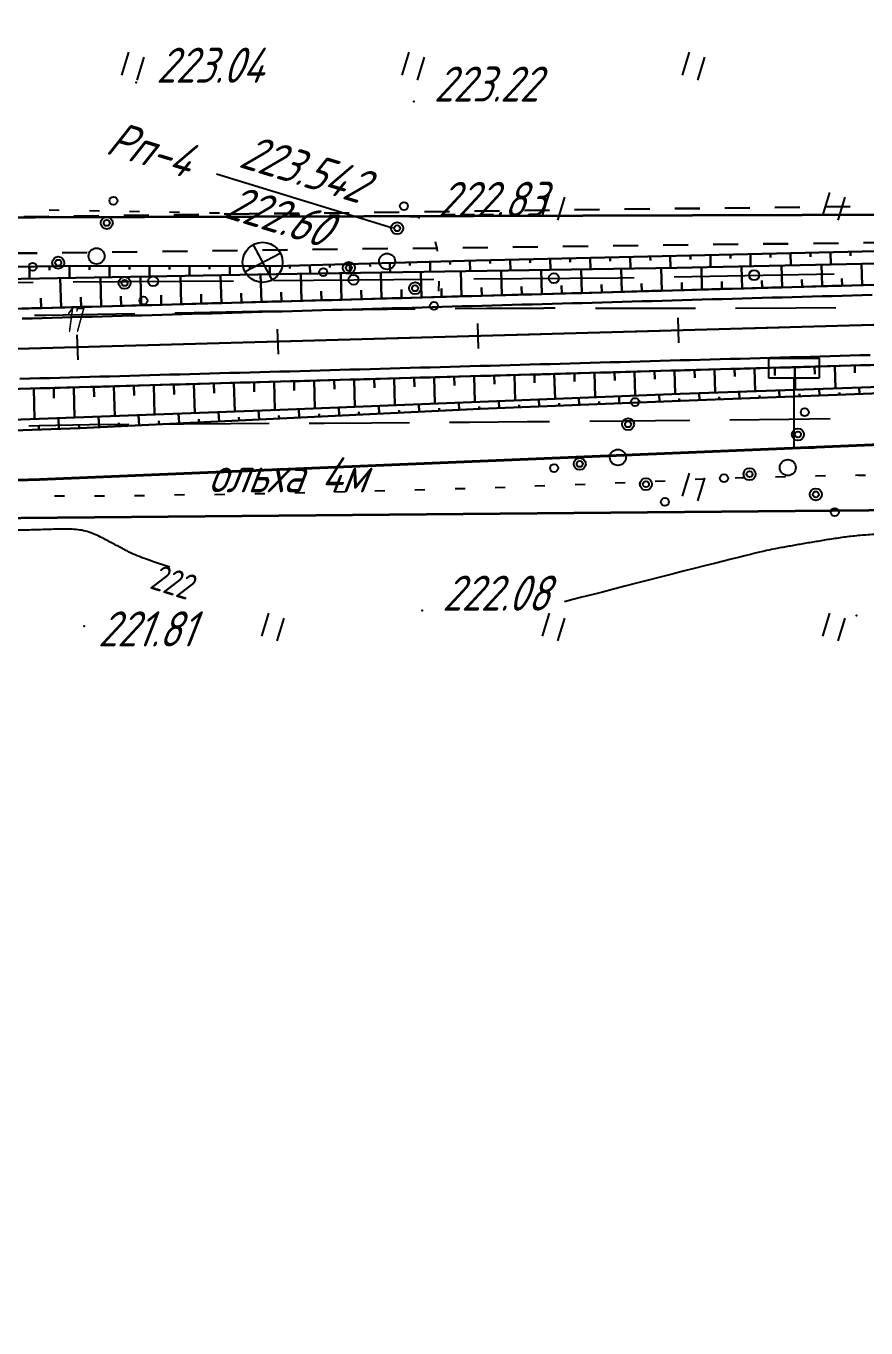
# Model space of a CAD drawing. Header units: millimetres. Extents: x -698 to 8131, y -704 to 4503.
# Drawn here: x 914.4 to 998.2, y 3615.8 to 3745.7 of the extents above; entities that cross this region are included whole.
import ezdxf

# ---------------------------------------------------------------- set-up
doc = ezdxf.new("R2010")
doc.units = ezdxf.units.MM
for name, pattern in [('CONTI', [0]), ('STRIHSMALL', [1, 0.5, -0.5]), ('STROT', [1.7, 0.5, -1.2])]:
    doc.linetypes.add(name, pattern=pattern)
for name, color, linetype, lineweight in [('10', 1, 'Continuous', 35), ('КОПИЯ_ОСЬ_13_ОТКОСЫ', 7, 'Continuous', 30), ('КОПИЯ_ОСЬ_ГРАНИЦЫ_ПОЛОС', 7, 'Continuous', 30), ('ОСЬ_ВЕРХ_ПОКРЫТИЯ_ГРАНИЦЫ_ПОЛОС', 7, 'Continuous', 30), ('ОСЬ_ВЕРХ_ПОКРЫТИЯ_ОСЬ', 1, 'Continuous', 30)]:
    doc.layers.add(name, color=color, linetype=linetype, lineweight=lineweight)
for name, color, linetype in [('_Ростелеком', 6, 'Continuous'), ('GOR_BDEFAULT', 212, 'CONTI'), ('NAD_MDEFAULT', 7, 'CONTI'), ('PI_OTDEFAULT', 172, 'CONTI'), ('PI_TTDEFAULT', 5, 'CONTI'), ('PLN_O', 7, 'CONTI'), ('SIT_LDEFAULT', 7, 'CONTI'), ('USLZNDEFAULT', 7, 'CONTI'), ('ZAPSKDEFAULT', 7, 'CONTI'), ('Изменение выноски', 3, 'Continuous'), ('ОСЬ_ВЕРХ_ПОКРЫТИЯ_ПИКЕТЫ', 1, 'Continuous'), ('разметка', 7, 'Continuous')]:
    doc.layers.add(name, color=color, linetype=linetype)
doc.styles.add('eskd', font='isocpeui.ttf', dxfattribs={"width": 1.2})
doc.styles.add('SHRFT', font='isocpeui.ttf', dxfattribs={"width": 3.5})
doc.styles.get("Standard").update_dxf_attribs({"font": 'isocpeui.ttf'})
doc.styles.add('STYLE1', font='isocpeui.ttf', dxfattribs={"width": 0.9})
doc.linetypes.add('кабель_связи_проект.', pattern='A,10,-1,["/",STYLE1,S=3,R=0,X=0,Y=-1.5],-4.1', length=15.1)

# ---------------------------------------------------------------- blocks, each defined once
blk = doc.blocks.new('BL_2011')
at = {"color": 0}
for p, q in [((0, 0), (0, 2.4)), ((1.6, 0), (1.6, 2.4))]:
    blk.add_line(p, q, dxfattribs=at)
blk = doc.blocks.new('BL_2010')
at = {"color": 0}
for centre, radius in [((0, 5.78), 0.4), ((0, 3.46), 0.6), ((0, 3.46), 0.3), ((0, 0), 0.8), ((-3.46, -1.74), 0.6), ((3.46, -1.74), 0.6), ((-5.78, -2.88), 0.4), ((-3.46, -1.74), 0.3), ((3.46, -1.74), 0.3), ((5.78, -2.88), 0.4)]:
    blk.add_circle(centre, radius, dxfattribs=at)
blk = doc.blocks.new('BL_7')
at = {"color": 0}
for p, q in [((-1.4, 1.4), (1.4, -1.4)), ((-1.4, -1.4), (1.4, 1.4))]:
    blk.add_line(p, q, dxfattribs=at)
blk.add_circle((0, 0), 2, dxfattribs=at)
blk = doc.blocks.new('BL_13')
at = {"color": 0}
for p, q in [((-2.5, 7), (-2.5, 9)), ((-2.5, 9), (2.5, 9)), ((2.5, 9), (2.5, 7)), ((0, 7), (-2.5, 7)), ((0, 0), (0, 7)), ((2.5, 7), (0, 7)), ((2, 0), (0, 0))]:
    blk.add_line(p, q, dxfattribs=at)

msp = doc.modelspace()

# ---------------------------------------------------------------- linework, layer by layer
at = {"layer": '10'}
for points in [[(165.61, 4083.97), (290.41, 4077.99), (309.7, 4074.4), (309.03, 4071.85), (367.03, 4044.64), (488.23, 3916.06), (623.18, 3793.87), (694.3, 3750.11), (751.18, 3726.17), (1046.54, 3727.06), (1198.73, 3733.06)], [(1204.68, 3699.25), (843.89, 3696), (818.68, 3696.29), (766.84, 3701.94), (759.3, 3702.76), (700.41, 3725.32), (697.87, 3716.5), (691.35, 3720.61), (693.15, 3726.02), (659.73, 3743.87), (611.84, 3774.09), (572.89, 3805.78), (475.06, 3897.43), (475.06, 3897.43), (404.44, 3973.4), (367.35, 4013.49), (340.46, 4035.04), (337.92, 4029.37), (334.33, 4032.02)]]:
    msp.add_lwpolyline(points, dxfattribs=at)
at = {"layer": '_Ростелеком', "linetype": 'кабель_связи_проект.', "lineweight": 40, "ltscale": 0.25}
msp.add_lwpolyline([(163.05, 4060.66), (287.87, 4054.42), (308.73, 4049.88), (337.18, 4036.76), (340.46, 4035.04), (367.51, 4013.89), (457.66, 3917.12), (498.43, 3875.83), (540.41, 3836.5), (573.21, 3806.03), (611.82, 3774.85), (637.72, 3757.76), (659.73, 3743.87), (682.68, 3731.62), (700.41, 3725.32), (726.47, 3715.34), (759.55, 3704.13), (813.94, 3697.44), (915.73, 3700.47), (1014.1, 3704.57), (1106.89, 3707.17), (1139.32, 3707.38), (1173.44, 3705.05)], dxfattribs=at)
at = {"layer": 'GOR_BDEFAULT', "color": 212, "elevation": 222, "flags": 128}
for points in [[(1134.15, 3690.32), (1128.21, 3689.1), (1127.76, 3689.05), (1127.37, 3689), (1127, 3688.98), (1126.65, 3688.96), (1126.3, 3688.94), (1120.98, 3690.14), (1119.89, 3690.4), (1118.69, 3690.68), (1117.4, 3690.99), (1116.02, 3691.32), (1114.57, 3691.67), (1113.08, 3692.02), (1111.55, 3692.39), (1110.01, 3692.75), (1108.46, 3693.11), (1106.94, 3693.46), (1105.45, 3693.81), (1104.01, 3694.13), (1102.64, 3694.44), (1101.36, 3694.72), (1100.17, 3694.98), (1099.1, 3695.2), (1098.14, 3695.39), (1097.29, 3695.56), (1096.52, 3695.69), (1095.85, 3695.81), (1095.25, 3695.9), (1094.72, 3695.97), (1094.26, 3696.02), (1093.85, 3696.06), (1093.5, 3696.08), (1093.18, 3696.1), (1092.89, 3696.1), (1092.62, 3696.1), (1092.37, 3696.09), (1092.13, 3696.08), (1091.9, 3696.07), (1091.66, 3696.06), (1091.42, 3696.05), (1091.18, 3696.04), (1090.95, 3696.03), (1090.71, 3696.02), (1090.48, 3696.01), (1090.24, 3696), (1090.01, 3695.99), (1089.77, 3695.98), (1089.54, 3695.97), (1089.31, 3695.96), (1089.08, 3695.95), (1088.84, 3695.94), (1088.61, 3695.93), (1088.38, 3695.92), (1088.15, 3695.91), (1087.92, 3695.9), (1087.69, 3695.89), (1087.46, 3695.88), (1087.24, 3695.87), (1087.01, 3695.86), (1086.78, 3695.86), (1086.55, 3695.85), (1086.32, 3695.84), (1086.1, 3695.84), (1085.87, 3695.83), (1085.64, 3695.83), (1085.41, 3695.83), (1085.19, 3695.83), (1084.96, 3695.83), (1084.73, 3695.84), (1084.5, 3695.84), (1084.28, 3695.85), (1084.05, 3695.86), (1083.82, 3695.87), (1083.59, 3695.88), (1083.36, 3695.89), (1083.13, 3695.9), (1082.9, 3695.91), (1082.67, 3695.92), (1082.44, 3695.93), (1082.2, 3695.95), (1081.97, 3695.96), (1081.74, 3695.97), (1081.5, 3695.99), (1081.26, 3696), (1081.03, 3696.01), (1080.79, 3696.02), (1080.55, 3696.04), (1080.31, 3696.05), (1080.07, 3696.06), (1079.83, 3696.07), (1079.59, 3696.08), (1079.34, 3696.1), (1079.1, 3696.11), (1078.85, 3696.12), (1078.61, 3696.13), (1078.36, 3696.14), (1078.11, 3696.15), (1077.86, 3696.16), (1077.61, 3696.17), (1077.36, 3696.18), (1077.11, 3696.19), (1076.86, 3696.2), (1076.6, 3696.21), (1076.35, 3696.23), (1076.09, 3696.24), (1075.83, 3696.25), (1075.58, 3696.26), (1075.32, 3696.27), (1075.06, 3696.28), (1074.8, 3696.29), (1074.53, 3696.29), (1074.27, 3696.3), (1074.01, 3696.31), (1073.74, 3696.32), (1073.46, 3696.33), (1073.16, 3696.34), (1072.85, 3696.34), (1072.52, 3696.35), (1072.16, 3696.35), (1071.77, 3696.35), (1071.35, 3696.34), (1070.89, 3696.33), (1070.38, 3696.32), (1069.83, 3696.3), (1069.23, 3696.27), (1068.57, 3696.24), (1067.85, 3696.21), (1067.08, 3696.17), (1066.24, 3696.12), (1065.36, 3696.07), (1064.45, 3696.01), (1063.5, 3695.95), (1062.54, 3695.89), (1061.57, 3695.83), (1060.59, 3695.77), (1059.63, 3695.7), (1058.68, 3695.64), (1057.75, 3695.59), (1056.87, 3695.53), (1056.02, 3695.48), (1055.23, 3695.44), (1054.5, 3695.4), (1053.83, 3695.36), (1053.23, 3695.33), (1052.7, 3695.31), (1052.22, 3695.3), (1051.79, 3695.29), (1051.4, 3695.28), (1051.06, 3695.28), (1050.76, 3695.28), (1050.49, 3695.29), (1050.24, 3695.29), (1050.02, 3695.3), (1049.82, 3695.32), (1049.62, 3695.33), (1049.44, 3695.35), (1049.26, 3695.36), (1049.08, 3695.38), (1048.9, 3695.39), (1048.72, 3695.41), (1048.54, 3695.43), (1048.36, 3695.45), (1048.17, 3695.46), (1047.99, 3695.48), (1047.8, 3695.5), (1047.61, 3695.52), (1047.42, 3695.54), (1047.23, 3695.56), (1047.04, 3695.58), (1046.85, 3695.6), (1046.65, 3695.62), (1046.46, 3695.64), (1046.26, 3695.66), (1046.06, 3695.68), (1045.86, 3695.71), (1045.66, 3695.73), (1045.46, 3695.75), (1045.25, 3695.77), (1045.05, 3695.79), (1044.84, 3695.81), (1044.64, 3695.83), (1044.43, 3695.84), (1044.22, 3695.86), (1044.01, 3695.87), (1043.8, 3695.88), (1043.59, 3695.88), (1043.37, 3695.89), (1043.16, 3695.89), (1042.94, 3695.89), (1042.73, 3695.88), (1042.51, 3695.88), (1042.29, 3695.87), (1042.07, 3695.86), (1041.85, 3695.85), (1041.63, 3695.83), (1041.41, 3695.82), (1041.19, 3695.8), (1040.97, 3695.79), (1040.75, 3695.77), (1040.53, 3695.75), (1040.31, 3695.74), (1040.08, 3695.72), (1039.86, 3695.7), (1039.64, 3695.69), (1039.42, 3695.67), (1039.2, 3695.66), (1038.97, 3695.64), (1038.75, 3695.63), (1038.53, 3695.61), (1038.31, 3695.6), (1038.09, 3695.58), (1037.87, 3695.57), (1037.65, 3695.56), (1037.43, 3695.54), (1037.21, 3695.53), (1036.99, 3695.52), (1036.77, 3695.5), (1036.55, 3695.49), (1036.32, 3695.48), (1036.09, 3695.47), (1035.84, 3695.46), (1035.56, 3695.44), (1035.25, 3695.43), (1034.92, 3695.42), (1034.54, 3695.41), (1034.11, 3695.41), (1033.63, 3695.4), (1033.1, 3695.39), (1032.5, 3695.39), (1031.83, 3695.38), (1031.09, 3695.38), (1030.26, 3695.38), (1029.35, 3695.38), (1028.37, 3695.39), (1027.32, 3695.39), (1026.21, 3695.39), (1025.07, 3695.4), (1023.9, 3695.41), (1022.7, 3695.41), (1021.5, 3695.42), (1020.31, 3695.42), (1019.13, 3695.43), (1017.98, 3695.44), (1016.86, 3695.44), (1015.8, 3695.45), (1014.79, 3695.45), (1013.86, 3695.45), (1013.01, 3695.45), (1012.24, 3695.45), (1011.55, 3695.45), (1010.92, 3695.45), (1010.35, 3695.44), (1009.84, 3695.44), (1009.38, 3695.43), (1008.96, 3695.43), (1008.59, 3695.42), (1008.24, 3695.41), (1007.93, 3695.4), (1007.64, 3695.39), (1007.37, 3695.38), (1007.12, 3695.37), (1006.86, 3695.37), (1006.62, 3695.36), (1006.37, 3695.35), (1006.12, 3695.34), (1005.88, 3695.33), (1005.63, 3695.32), (1005.39, 3695.31), (1005.15, 3695.3), (1004.91, 3695.29), (1004.67, 3695.28), (1004.44, 3695.27), (1004.2, 3695.26), (1003.97, 3695.26), (1003.73, 3695.25), (1003.5, 3695.24), (1003.27, 3695.23), (1003.05, 3695.22), (1002.82, 3695.21), (1002.6, 3695.2), (1002.37, 3695.19), (1002.15, 3695.18), (1001.93, 3695.17), (1001.71, 3695.15), (1001.49, 3695.14), (1001.28, 3695.13), (1001.06, 3695.12), (1000.85, 3695.11), (1000.64, 3695.1), (1000.43, 3695.09), (1000.22, 3695.08), (1000.02, 3695.06), (999.81, 3695.05), (999.61, 3695.04), (999.41, 3695.03), (999.21, 3695.01), (999.01, 3695), (998.81, 3694.99), (998.62, 3694.97), (998.42, 3694.96), (998.23, 3694.94), (998.04, 3694.93), (997.85, 3694.91), (997.66, 3694.89), (997.47, 3694.88), (997.29, 3694.86), (997.1, 3694.84), (996.92, 3694.82), (996.73, 3694.8), (996.55, 3694.78), (996.37, 3694.76), (996.19, 3694.73), (996.01, 3694.71), (995.83, 3694.69), (995.66, 3694.66), (995.48, 3694.64), (995.3, 3694.61), (995.13, 3694.58), (994.96, 3694.56), (994.78, 3694.53), (994.61, 3694.51), (994.44, 3694.48), (994.27, 3694.45), (994.1, 3694.42), (993.93, 3694.4), (993.76, 3694.37), (993.59, 3694.34), (993.43, 3694.31), (993.26, 3694.29), (993.09, 3694.26), (992.93, 3694.23), (992.76, 3694.2), (992.6, 3694.17), (992.44, 3694.15), (992.28, 3694.12), (992.11, 3694.09), (991.95, 3694.06), (991.79, 3694.04), (991.64, 3694.01), (991.48, 3693.98), (991.32, 3693.95), (991.16, 3693.92), (991.01, 3693.9), (990.85, 3693.87), (990.7, 3693.84), (990.55, 3693.82), (990.4, 3693.79), (990.24, 3693.76), (990.09, 3693.73), (989.95, 3693.71), (989.8, 3693.68), (989.65, 3693.65), (989.5, 3693.63), (989.35, 3693.6), (989.19, 3693.57), (989, 3693.53), (988.8, 3693.49), (988.56, 3693.44), (988.29, 3693.38), (987.97, 3693.3), (987.6, 3693.22), (987.18, 3693.12), (986.69, 3693), (986.14, 3692.86), (985.51, 3692.71), (984.79, 3692.53), (984, 3692.33), (983.1, 3692.11), (982.13, 3691.86), (981.09, 3691.6), (980, 3691.32), (978.87, 3691.03), (977.7, 3690.73), (976.52, 3690.43), (975.34, 3690.13), (974.17, 3689.83), (973.03, 3689.54), (971.92, 3689.25), (970.86, 3688.98), (969.87, 3688.73), (968.96, 3688.49), (968.13, 3688.28)], [(928.74, 3691.73), (928.13, 3691.93), (927.59, 3692.11), (927.1, 3692.28), (926.68, 3692.42), (926.31, 3692.56), (925.99, 3692.67), (925.71, 3692.78), (925.47, 3692.87), (925.27, 3692.96), (925.09, 3693.03), (924.94, 3693.1), (924.8, 3693.17), (924.68, 3693.23), (924.57, 3693.29), (924.46, 3693.35), (924.34, 3693.41), (924.23, 3693.47), (924.12, 3693.53), (924, 3693.59), (923.88, 3693.65), (923.76, 3693.72), (923.64, 3693.78), (923.51, 3693.85), (923.38, 3693.91), (923.25, 3693.98), (923.12, 3694.05), (922.99, 3694.12), (922.85, 3694.2), (922.71, 3694.27), (922.57, 3694.35), (922.42, 3694.42), (922.28, 3694.5), (922.13, 3694.58), (921.97, 3694.66), (921.82, 3694.74), (921.66, 3694.81), (921.5, 3694.89), (921.34, 3694.96), (921.17, 3695.03), (921.01, 3695.1), (920.84, 3695.16), (920.66, 3695.22), (920.49, 3695.28), (920.31, 3695.32), (920.13, 3695.37), (919.94, 3695.41), (919.76, 3695.44), (919.57, 3695.46), (919.38, 3695.48), (919.18, 3695.5), (918.99, 3695.51), (918.79, 3695.52), (918.59, 3695.53), (918.39, 3695.53), (918.18, 3695.53), (917.98, 3695.53), (917.77, 3695.53), (917.56, 3695.52), (917.35, 3695.52), (917.13, 3695.51), (916.92, 3695.5), (916.7, 3695.5), (916.49, 3695.49), (916.27, 3695.49), (916.05, 3695.48), (915.83, 3695.47), (915.61, 3695.47), (915.38, 3695.46), (915.16, 3695.45), (914.93, 3695.45), (914.71, 3695.44), (914.48, 3695.44), (914.25, 3695.43), (914.03, 3695.42), (913.8, 3695.42), (913.57, 3695.41), (913.34, 3695.4), (913.11, 3695.39), (912.88, 3695.39), (912.65, 3695.38), (912.42, 3695.37), (912.18, 3695.36), (911.95, 3695.36), (911.72, 3695.35), (911.49, 3695.34), (911.25, 3695.34), (911.02, 3695.33), (910.78, 3695.32), (910.55, 3695.31), (910.32, 3695.31), (910.08, 3695.3), (909.84, 3695.29), (909.6, 3695.28), (909.36, 3695.25), (909.1, 3695.22), (908.84, 3695.18), (908.56, 3695.12), (908.27, 3695.05), (907.96, 3694.95), (907.64, 3694.83), (907.3, 3694.69), (906.94, 3694.52), (906.55, 3694.32), (906.14, 3694.09), (905.7, 3693.82), (905.23, 3693.52), (904.74, 3693.19), (904.23, 3692.83), (903.71, 3692.44), (903.17, 3692.04), (902.63, 3691.63), (902.1, 3691.21), (901.56, 3690.79), (901.04, 3690.37), (900.54, 3689.95), (900.05, 3689.56), (899.59, 3689.17), (899.16, 3688.81), (898.76, 3688.48), (898.4, 3688.18)]]:
    msp.add_lwpolyline(points, dxfattribs=at)
at = {"layer": 'NAD_MDEFAULT', "color": 0}
msp.add_line((933.4, 3730.99), (950.97, 3725.61), dxfattribs=at)
at = {"layer": 'PI_TTDEFAULT', "color": 5}
for p in [(925.37, 3740.1, 223.04), (953.08, 3738.22, 223.22), (953.48, 3726.71, 222.83), (953.92, 3687.4, 222.08), (920.17, 3685.83, 221.81), (997.28, 3686.92, 221.75)]:
    msp.add_point(p, dxfattribs=at)
at = {"layer": 'PLN_O'}
for p, q in [((979.07, 3720.73), (995.07, 3721.03)), ((899.08, 3720.07), (915.08, 3720.19)), ((919.08, 3720.21), (935.08, 3720.33)), ((939.08, 3720.36), (955.08, 3720.48)), ((959.08, 3720.51), (973.52, 3720.62)), ((973.52, 3720.62), (975.08, 3720.65))]:
    msp.add_line(p, q, dxfattribs=at)
for centre in [(947.08, 3720.42), (967.08, 3720.57), (987.07, 3720.88), (927.08, 3720.27)]:
    msp.add_circle(centre, 0.5, dxfattribs=at)
at = {"layer": 'SIT_LDEFAULT', "color": 7}
for p, q in [((916.69, 3727.4), (917.69, 3727.38)), ((920.7, 3727.33), (921.7, 3727.31)), ((924.7, 3727.26), (925.7, 3727.24)), ((928.7, 3727.19), (929.7, 3727.17)), ((932.7, 3727.11), (933.7, 3727.09)), ((936.7, 3727.04), (937.7, 3727.02)), ((940.7, 3726.97), (941.7, 3726.95)), ((944.69, 3726.9), (945.69, 3726.88)), ((948.69, 3726.81), (949.69, 3726.79)), ((952.69, 3726.73), (953.48, 3726.71)), ((953.48, 3726.71), (953.67, 3726.61)), ((955.22, 3724.24), (955.39, 3723.54)), ((955.39, 3723.54), (955.42, 3723.26)), ((955.59, 3720.27), (955.56, 3719.27)), ((925.23, 3717.01), (921.51, 3716.95)), ((931.15, 3717.12), (929.22, 3717.08)), ((935.97, 3717.22), (931.15, 3717.12)), ((939.22, 3717.28), (935.97, 3717.22)), ((945.62, 3717.39), (943.22, 3717.35)), ((950.44, 3717.46), (945.62, 3717.39)), ((953.22, 3717.49), (950.44, 3717.46)), ((960.4, 3717.55), (957.22, 3717.53)), ((966.08, 3717.56), (960.4, 3717.55)), ((967.22, 3717.57), (966.08, 3717.57)), ((972.14, 3717.56), (971.22, 3717.56)), ((978.46, 3717.55), (972.14, 3717.55)), ((981.22, 3717.56), (978.46, 3717.55)), ((991.23, 3717.59), (985.22, 3717.56)), ((995.22, 3717.63), (991.23, 3717.59)), ((916.4, 3716.86), (915.23, 3716.84)), ((921.51, 3716.95), (916.4, 3716.86)), ((990.52, 3706.52), (994.65, 3706.58)), ((914.65, 3705.85), (915.68, 3705.87)), ((915.68, 3705.87), (920.73, 3705.96)), ((920.73, 3705.96), (924.65, 3706.01)), ((928.65, 3706.04), (930.11, 3706.05)), ((930.11, 3706.05), (934.8, 3706.08)), ((934.8, 3706.07), (938.65, 3706.09)), ((942.65, 3706.11), (944.18, 3706.12)), ((944.18, 3706.12), (948.87, 3706.15)), ((948.87, 3706.15), (952.65, 3706.17)), ((956.65, 3706.2), (958.65, 3706.22)), ((958.65, 3706.22), (964.41, 3706.27)), ((964.41, 3706.27), (966.65, 3706.28)), ((970.65, 3706.31), (977.22, 3706.37)), ((977.22, 3706.37), (980.65, 3706.4)), ((984.65, 3706.45), (990.52, 3706.52)), ((973.19, 3700.16), (974.19, 3700.2)), ((977.18, 3700.32), (978.18, 3700.36)), ((981.18, 3700.5), (982.18, 3700.54)), ((985.18, 3700.64), (985.95, 3700.67)), ((985.95, 3700.66), (986.19, 3700.67)), ((989.19, 3700.75), (990.19, 3700.78)), ((993.18, 3700.86), (994.18, 3700.88)), ((997.18, 3700.93), (997.49, 3700.94)), ((997.49, 3700.93), (998.18, 3700.93)), ((917.21, 3698.84), (918.21, 3698.84)), ((921.21, 3698.85), (922.21, 3698.85)), ((925.21, 3698.88), (926.21, 3698.89)), ((929.21, 3698.95), (930.21, 3698.97)), ((933.21, 3699), (934.21, 3699.02)), ((937.21, 3699.07), (937.51, 3699.08)), ((937.51, 3699.08), (938.21, 3699.09)), ((941.21, 3699.15), (942.21, 3699.17)), ((945.21, 3699.25), (946.21, 3699.28)), ((949.21, 3699.36), (950.21, 3699.39)), ((953.21, 3699.46), (954.21, 3699.49)), ((957.21, 3699.57), (957.9, 3699.59)), ((957.9, 3699.58), (958.21, 3699.59)), ((961.21, 3699.69), (962.21, 3699.72)), ((965.19, 3699.85), (966.19, 3699.89)), ((969.19, 3699.99), (970.19, 3700.03))]:
    msp.add_line(p, q, dxfattribs=at)
at = {"layer": 'Изменение выноски', "color": 6, "linetype": 'STRIHSMALL', "lineweight": 30, "ltscale": 5}
for points in [[(556.33, 3860.56), (604.92, 3817.02), (628.18, 3799.3), (686.1, 3761.1), (720.91, 3742.41), (750.29, 3732.58), (769.13, 3728.28), (789.49, 3727.11), (889.15, 3726.4), (1065.26, 3728.59), (1211.22, 3732.1), (1235.19, 3728.31), (1268.03, 3716.59), (1413.95, 3630.28), (1512.48, 3559.58), (1541.19, 3544.01), (1583.74, 3530.32), (1643.33, 3517.86), (1703.53, 3507.5), (1908.59, 3467.92), (1956.68, 3459.18)], [(555.17, 3856.91), (603.76, 3813.37), (627.02, 3795.65), (684.94, 3757.46), (719.75, 3738.77), (749.12, 3728.93), (767.97, 3724.63), (788.33, 3723.46), (887.99, 3722.75), (1064.1, 3724.94), (1210.06, 3728.46), (1234.03, 3724.67), (1266.87, 3712.94), (1412.79, 3626.64), (1511.32, 3555.93), (1540.03, 3540.36), (1582.58, 3526.67), (1642.17, 3514.21), (1702.36, 3503.85), (1907.42, 3464.27), (1955.51, 3455.53)]]:
    msp.add_lwpolyline(points, dxfattribs=at)
at = {"layer": 'КОПИЯ_ОСЬ_13_ОТКОСЫ'}
for points in [[(841.05, 3719.31), (845.52, 3719.33), (849, 3719.36), (854.97, 3719.43), (866.95, 3719.6), (899.35, 3720.25), (919.34, 3720.62), (939.34, 3720.97), (979.34, 3721.62), (999.34, 3722.05), (1019.33, 3722.55), (1039.32, 3723.15), (1079.3, 3724.43), (1097.29, 3725.04), (1099.29, 3725.11), (1106.91, 3725.47), (1111.68, 3725.68), (1120.29, 3726.02), (1127.96, 3726.28), (1133.72, 3726.43), (1139.49, 3726.53), (1145.28, 3726.55), (1151.07, 3726.51), (1154.45, 3726.45)], [(841.05, 3719.31), (845.52, 3719.33), (849, 3719.36), (854.97, 3719.43), (866.95, 3719.6), (899.35, 3720.25), (919.34, 3720.62), (939.34, 3720.97), (979.34, 3721.62), (999.34, 3722.05), (1019.33, 3722.55), (1039.32, 3723.15), (1079.3, 3724.43), (1097.29, 3725.04), (1099.29, 3725.11), (1106.91, 3725.47), (1111.68, 3725.68), (1120.29, 3726.02), (1127.96, 3726.28), (1133.72, 3726.43), (1139.49, 3726.53), (1145.28, 3726.55), (1151.07, 3726.51), (1154.45, 3726.45)], [(842.02, 3720.74), (845.99, 3720.72), (846.98, 3720.72), (851.95, 3720.75), (859.92, 3720.83), (862.92, 3720.84), (863.92, 3720.85), (866.92, 3720.88), (879.31, 3721.1), (889.31, 3721.31), (899.31, 3721.49), (919.31, 3721.82), (939.32, 3721.79), (959.31, 3722.34), (999.3, 3723.27)], [(849.55, 3715.88), (850.07, 3715.89), (856.06, 3716), (867.05, 3716.22), (1105.07, 3722.89), (1110.79, 3723.04), (1114.61, 3723.13), (1124.16, 3723.31), (1130.86, 3723.38), (1136.6, 3723.4), (1142.35, 3723.38), (1148.11, 3723.29), (1153.87, 3723.15)], [(952.71, 3722.16), (952.71, 3721.84)], [(954.71, 3722.22), (954.73, 3721.22)], [(956.7, 3722.27), (956.71, 3721.94)], [(958.7, 3722.33), (958.73, 3721.29)], [(960.7, 3722.37), (960.71, 3722.03)], [(962.7, 3722.42), (962.73, 3721.35)], [(964.7, 3722.47), (964.71, 3722.11)], [(966.7, 3722.51), (966.73, 3721.42)], [(968.7, 3722.56), (968.71, 3722.19)], [(970.7, 3722.61), (970.73, 3721.48)], [(972.7, 3722.65), (972.71, 3722.28)], [(974.7, 3722.7), (974.73, 3721.55)], [(976.7, 3722.75), (976.71, 3722.36)], [(978.7, 3722.79), (978.73, 3721.61)], [(980.7, 3722.84), (980.71, 3722.45)], [(982.7, 3722.89), (982.72, 3721.7)], [(984.7, 3722.93), (984.71, 3722.54)], [(986.7, 3722.98), (986.72, 3721.78)], [(988.7, 3723.03), (988.7, 3722.63)], [(990.7, 3723.07), (990.72, 3721.86)], [(992.69, 3723.12), (992.7, 3722.72)], [(994.69, 3723.17), (994.72, 3721.95)], [(996.69, 3723.21), (996.7, 3722.81)], [(914.71, 3721.74), (914.73, 3720.54)], [(916.71, 3721.78), (916.72, 3721.37)], [(918.71, 3721.81), (918.73, 3720.61)], [(920.71, 3721.82), (920.71, 3721.42)], [(922.71, 3721.82), (922.71, 3720.68)], [(924.71, 3721.81), (924.71, 3721.43)], [(926.71, 3721.81), (926.71, 3720.75)], [(928.71, 3721.81), (928.71, 3721.45)], [(930.71, 3721.8), (930.71, 3720.82)], [(932.71, 3721.8), (932.71, 3721.47)], [(933.88, 3718.09), (933.8, 3720.87)], [(934.71, 3721.8), (934.71, 3720.89)], [(936.71, 3721.79), (936.71, 3721.49)], [(937.88, 3718.21), (937.8, 3720.94)], [(938.71, 3721.79), (938.71, 3720.96)], [(940.71, 3721.83), (940.72, 3721.55)], [(941.88, 3718.32), (941.8, 3721.01)], [(942.71, 3721.88), (942.73, 3721.02)], [(944.71, 3721.94), (944.72, 3721.65)], [(945.88, 3718.43), (945.8, 3721.07)], [(946.71, 3721.99), (946.73, 3721.09)], [(948.71, 3722.05), (948.72, 3721.75)], [(949.87, 3718.54), (949.8, 3721.14)], [(950.71, 3722.1), (950.73, 3721.15)], [(953.87, 3718.65), (953.8, 3721.2)], [(957.87, 3718.77), (957.8, 3721.27)], [(961.87, 3718.88), (961.8, 3721.34)], [(965.87, 3718.99), (965.8, 3721.4)], [(969.87, 3719.1), (969.8, 3721.47)], [(973.86, 3719.21), (973.8, 3721.53)], [(977.86, 3719.33), (977.8, 3721.6)], [(981.86, 3719.44), (981.8, 3721.68)], [(985.86, 3719.55), (985.8, 3721.76)], [(989.86, 3719.66), (989.8, 3721.84)], [(993.86, 3719.77), (993.8, 3721.93)], [(997.85, 3719.89), (997.8, 3722.01)], [(917.89, 3717.65), (917.8, 3720.59)], [(921.88, 3717.76), (921.8, 3720.66)], [(925.88, 3717.87), (925.8, 3720.73)], [(929.88, 3717.98), (929.8, 3720.8)], [(955.87, 3718.71), (955.85, 3719.56)], [(959.87, 3718.82), (959.85, 3719.66)], [(963.87, 3718.93), (963.84, 3719.75)], [(967.87, 3719.05), (967.84, 3719.85)], [(971.86, 3719.16), (971.84, 3719.95)], [(975.86, 3719.27), (975.84, 3720.04)], [(979.86, 3719.38), (979.84, 3720.14)], [(983.86, 3719.49), (983.84, 3720.24)], [(987.86, 3719.61), (987.84, 3720.34)], [(991.86, 3719.72), (991.84, 3720.45)], [(995.86, 3719.83), (995.84, 3720.55)], [(915.89, 3717.59), (915.86, 3718.59)], [(919.89, 3717.7), (919.86, 3718.68)], [(923.88, 3717.81), (923.86, 3718.78)], [(927.88, 3717.93), (927.86, 3718.88)], [(931.88, 3718.04), (931.85, 3718.98)], [(935.88, 3718.15), (935.85, 3719.08)], [(939.88, 3718.26), (939.85, 3719.17)], [(943.88, 3718.37), (943.85, 3719.27)], [(947.87, 3718.49), (947.85, 3719.37)], [(951.87, 3718.6), (951.85, 3719.46)], [(849.66, 3707.77), (855.26, 3707.9), (874.54, 3708.43), (1097.58, 3714.68), (1107.19, 3714.88), (1111.94, 3714.97), (1121.44, 3715.1), (1129.02, 3715.16), (1134.71, 3715.15), (1140.39, 3715.1), (1146.06, 3715.01), (1151.72, 3714.85)], [(841.79, 3703.82), (845.31, 3703.92), (850.84, 3704.1), (857.36, 3704.34), (867.37, 3704.74), (877.36, 3705.12), (908.54, 3706.26), (939.72, 3707.45), (979.69, 3709.04), (999.68, 3709.73), (1019.67, 3710.34), (1039.66, 3710.87), (1097.65, 3712.26), (1107.26, 3712.42), (1112, 3712.49), (1121.48, 3712.59), (1129.05, 3712.62), (1134.71, 3712.59), (1139.43, 3712.54), (1145.08, 3712.35), (1150.71, 3712.1), (1156.33, 3711.8)], [(841.79, 3703.82), (845.31, 3703.92), (850.84, 3704.1), (857.36, 3704.34), (867.37, 3704.74), (877.36, 3705.12), (908.54, 3706.26), (939.72, 3707.45), (979.69, 3709.04), (999.68, 3709.73), (1019.67, 3710.34), (1039.66, 3710.87), (1097.65, 3712.26), (1107.26, 3712.42), (1112, 3712.49), (1121.48, 3712.59), (1129.05, 3712.62), (1134.71, 3712.59), (1139.43, 3712.54), (1145.08, 3712.35), (1150.71, 3712.1), (1156.33, 3711.8)], [(995.11, 3711.81), (995.18, 3709.58)], [(997.11, 3711.86), (997.13, 3711.12)], [(947.13, 3710.46), (947.21, 3707.75)], [(949.13, 3710.52), (949.16, 3709.62)], [(951.13, 3710.58), (951.21, 3707.91)], [(953.13, 3710.63), (953.16, 3709.74)], [(955.13, 3710.69), (955.2, 3708.07)], [(957.13, 3710.74), (957.15, 3709.87)], [(959.13, 3710.8), (959.2, 3708.22)], [(961.13, 3710.86), (961.15, 3710)], [(963.13, 3710.91), (963.2, 3708.38)], [(965.13, 3710.97), (965.15, 3710.12)], [(967.12, 3711.02), (967.19, 3708.54)], [(969.12, 3711.08), (969.15, 3710.25)], [(971.12, 3711.14), (971.19, 3708.7)], [(973.12, 3711.19), (973.15, 3710.38)], [(975.12, 3711.25), (975.19, 3708.86)], [(977.12, 3711.3), (977.14, 3710.51)], [(979.12, 3711.36), (979.19, 3709.02)], [(981.12, 3711.42), (981.14, 3710.63)], [(983.12, 3711.47), (983.18, 3709.16)], [(985.12, 3711.53), (985.14, 3710.76)], [(987.12, 3711.58), (987.18, 3709.3)], [(989.12, 3711.64), (989.14, 3710.88)], [(991.12, 3711.7), (991.18, 3709.44)], [(993.11, 3711.75), (993.14, 3711)], [(915.15, 3709.57), (915.23, 3706.51)], [(917.14, 3709.62), (917.17, 3708.61)], [(919.14, 3709.68), (919.23, 3706.66)], [(921.14, 3709.74), (921.17, 3708.73)], [(923.14, 3709.79), (923.23, 3706.82)], [(925.14, 3709.85), (925.17, 3708.86)], [(927.14, 3709.9), (927.22, 3706.97)], [(929.14, 3709.96), (929.17, 3708.98)], [(931.14, 3710.02), (931.22, 3707.12)], [(933.14, 3710.07), (933.17, 3709.11)], [(935.14, 3710.13), (935.22, 3707.28)], [(937.14, 3710.18), (937.16, 3709.23)], [(939.14, 3710.24), (939.21, 3707.43)], [(941.14, 3710.3), (941.16, 3709.36)], [(943.13, 3710.35), (943.21, 3707.59)], [(945.13, 3710.41), (945.16, 3709.49)], [(985.6, 3708.57), (985.57, 3709.24)], [(989.6, 3708.72), (989.57, 3709.38)], [(993.59, 3708.87), (993.57, 3709.52)], [(995.59, 3708.95), (995.58, 3709.16)], [(997.59, 3709.02), (997.57, 3709.66)], [(843.31, 3703.13), (846.33, 3703.26), (847.34, 3703.29), (848.34, 3703.31), (849.35, 3703.34), (851.36, 3703.41), (853.37, 3703.46), (854.37, 3703.49), (858.38, 3703.64), (860.39, 3703.69), (861.39, 3703.73), (862.39, 3703.77), (863.39, 3703.8), (865.39, 3703.85), (866.39, 3703.89), (867.39, 3703.93), (877.39, 3704.21), (879.79, 3704.26), (899.78, 3704.92), (919.76, 3705.61), (959.73, 3707.54), (969.72, 3707.95), (979.71, 3708.34), (999.7, 3709.1)], [(953.63, 3707.24), (953.59, 3708)], [(957.62, 3707.44), (957.59, 3708.16)], [(961.62, 3707.62), (961.59, 3708.32)], [(963.62, 3707.7), (963.61, 3707.94)], [(965.62, 3707.78), (965.59, 3708.48)], [(967.61, 3707.87), (967.6, 3708.1)], [(969.61, 3707.95), (969.58, 3708.64)], [(971.61, 3708.03), (971.6, 3708.26)], [(973.61, 3708.11), (973.58, 3708.79)], [(975.61, 3708.19), (975.6, 3708.41)], [(977.61, 3708.26), (977.58, 3708.95)], [(979.6, 3708.34), (979.6, 3708.57)], [(981.6, 3708.41), (981.58, 3709.1)], [(983.6, 3708.49), (983.59, 3708.72)], [(987.6, 3708.64), (987.59, 3708.87)], [(991.6, 3708.79), (991.59, 3709.02)], [(917.67, 3705.54), (917.63, 3706.6)], [(921.67, 3705.7), (921.61, 3706.75)], [(925.66, 3705.89), (925.61, 3706.91)], [(929.66, 3706.09), (929.61, 3707.06)], [(933.65, 3706.28), (933.61, 3707.22)], [(935.65, 3706.38), (935.63, 3706.69)], [(937.65, 3706.47), (937.6, 3707.37)], [(939.64, 3706.57), (939.63, 3706.87)], [(941.64, 3706.67), (941.6, 3707.53)], [(943.64, 3706.76), (943.63, 3707.05)], [(945.64, 3706.86), (945.6, 3707.69)], [(947.63, 3706.95), (947.62, 3707.23)], [(949.63, 3707.05), (949.59, 3707.84)], [(951.63, 3707.15), (951.62, 3707.41)], [(955.63, 3707.34), (955.61, 3707.59)], [(959.62, 3707.53), (959.61, 3707.77)], [(915.67, 3705.47), (915.66, 3705.82)], [(919.67, 3705.61), (919.66, 3705.96)], [(923.66, 3705.8), (923.65, 3706.15)], [(927.66, 3705.99), (927.64, 3706.33)], [(931.65, 3706.18), (931.64, 3706.51)]]:
    msp.add_lwpolyline(points, dxfattribs=at)
at = {"layer": 'КОПИЯ_ОСЬ_ГРАНИЦЫ_ПОЛОС'}
for points in [[(913.97, 3717.54), (914.97, 3717.57), (915.96, 3717.59), (916.96, 3717.62), (917.96, 3717.65), (918.96, 3717.68), (919.96, 3717.71), (920.96, 3717.73), (921.95, 3717.76), (922.95, 3717.79), (923.95, 3717.82), (924.95, 3717.85), (925.95, 3717.87), (926.95, 3717.9), (927.94, 3717.93), (928.94, 3717.96), (929.94, 3717.99), (930.94, 3718.01), (931.94, 3718.04), (932.94, 3718.07), (933.93, 3718.1), (934.93, 3718.13), (935.93, 3718.15), (936.93, 3718.18), (937.93, 3718.21), (938.93, 3718.24), (939.92, 3718.26), (940.92, 3718.29), (941.92, 3718.32), (942.92, 3718.35), (943.92, 3718.38), (944.92, 3718.4), (945.91, 3718.43), (946.91, 3718.46), (947.91, 3718.49), (948.91, 3718.52), (949.91, 3718.54), (950.91, 3718.57), (951.9, 3718.6), (952.9, 3718.63), (953.9, 3718.66), (954.9, 3718.68), (955.9, 3718.71), (956.9, 3718.74), (957.89, 3718.77), (958.89, 3718.8), (959.89, 3718.82), (960.89, 3718.85), (961.89, 3718.88), (962.89, 3718.91), (963.88, 3718.94), (964.88, 3718.96), (965.88, 3718.99), (966.88, 3719.02), (967.88, 3719.05), (968.88, 3719.08), (969.87, 3719.1), (970.87, 3719.13), (971.87, 3719.16), (972.87, 3719.19), (973.87, 3719.22), (974.87, 3719.24), (975.86, 3719.27), (976.86, 3719.3), (977.86, 3719.33), (978.86, 3719.36), (979.86, 3719.38), (980.86, 3719.41), (981.85, 3719.44), (982.85, 3719.47), (983.85, 3719.5), (984.85, 3719.52), (985.85, 3719.55), (986.85, 3719.58), (987.84, 3719.61), (988.84, 3719.64), (989.84, 3719.66), (990.84, 3719.69), (991.84, 3719.72), (992.84, 3719.75), (993.83, 3719.77), (994.83, 3719.8), (995.83, 3719.83), (996.83, 3719.86), (997.83, 3719.89), (998.83, 3719.91)], [(913.79, 3709.53), (914.79, 3709.56), (915.79, 3709.59), (916.79, 3709.61), (917.79, 3709.64), (918.78, 3709.67), (919.78, 3709.7), (920.78, 3709.73), (921.78, 3709.75), (922.78, 3709.78), (923.78, 3709.81), (924.78, 3709.84), (925.78, 3709.87), (926.77, 3709.89), (927.77, 3709.92), (928.77, 3709.95), (929.77, 3709.98), (930.77, 3710.01), (931.77, 3710.03), (932.77, 3710.06), (933.77, 3710.09), (934.77, 3710.12), (935.76, 3710.15), (936.76, 3710.17), (937.76, 3710.2), (938.76, 3710.23), (939.76, 3710.26), (940.76, 3710.29), (941.76, 3710.31), (942.76, 3710.34), (943.76, 3710.37), (944.75, 3710.4), (945.75, 3710.42), (946.75, 3710.45), (947.75, 3710.48), (948.75, 3710.51), (949.75, 3710.54), (950.75, 3710.56), (951.75, 3710.59), (952.75, 3710.62), (953.74, 3710.65), (954.74, 3710.68), (955.74, 3710.7), (956.74, 3710.73), (957.74, 3710.76), (958.74, 3710.79), (959.74, 3710.82), (960.74, 3710.84), (961.74, 3710.87), (962.73, 3710.9), (963.73, 3710.93), (964.73, 3710.96), (965.73, 3710.98), (966.73, 3711.01), (967.73, 3711.04), (968.73, 3711.07), (969.73, 3711.1), (970.72, 3711.12), (971.72, 3711.15), (972.72, 3711.18), (973.72, 3711.21), (974.72, 3711.24), (975.72, 3711.26), (976.72, 3711.29), (977.72, 3711.32), (978.72, 3711.35), (979.71, 3711.38), (980.71, 3711.4), (981.71, 3711.43), (982.71, 3711.46), (983.71, 3711.49), (984.71, 3711.52), (985.71, 3711.54), (986.71, 3711.57), (987.71, 3711.6), (988.7, 3711.63), (989.7, 3711.66), (990.7, 3711.68), (991.7, 3711.71), (992.7, 3711.74), (993.7, 3711.77), (994.7, 3711.8), (995.7, 3711.82), (996.7, 3711.85), (997.69, 3711.88), (998.69, 3711.91)]]:
    msp.add_lwpolyline(points, dxfattribs=at)
at = {"layer": 'ОСЬ_ВЕРХ_ПОКРЫТИЯ_ГРАНИЦЫ_ПОЛОС', "linetype": 'Continuous'}
for points in [[(913.97, 3717.54), (914.97, 3717.57), (915.96, 3717.59), (916.96, 3717.62), (917.96, 3717.65), (918.96, 3717.68), (919.96, 3717.71), (920.96, 3717.73), (921.95, 3717.76), (922.95, 3717.79), (923.95, 3717.82), (924.95, 3717.85), (925.95, 3717.87), (926.95, 3717.9), (927.94, 3717.93), (928.94, 3717.96), (929.94, 3717.99), (930.94, 3718.01), (931.94, 3718.04), (932.94, 3718.07), (933.93, 3718.1), (934.93, 3718.13), (935.93, 3718.15), (936.93, 3718.18), (937.93, 3718.21), (938.93, 3718.24), (939.92, 3718.26), (940.92, 3718.29), (941.92, 3718.32), (942.92, 3718.35), (943.92, 3718.38), (944.92, 3718.4), (945.91, 3718.43), (946.91, 3718.46), (947.91, 3718.49), (948.91, 3718.52), (949.91, 3718.54), (950.91, 3718.57), (951.9, 3718.6), (952.9, 3718.63), (953.9, 3718.66), (954.9, 3718.68), (955.9, 3718.71), (956.9, 3718.74), (957.89, 3718.77), (958.89, 3718.8), (959.89, 3718.82), (960.89, 3718.85), (961.89, 3718.88), (962.89, 3718.91), (963.88, 3718.94), (964.88, 3718.96), (965.88, 3718.99), (966.88, 3719.02), (967.88, 3719.05), (968.88, 3719.08), (969.87, 3719.1), (970.87, 3719.13), (971.87, 3719.16), (972.87, 3719.19), (973.87, 3719.22), (974.87, 3719.24), (975.86, 3719.27), (976.86, 3719.3), (977.86, 3719.33), (978.86, 3719.36), (979.86, 3719.38), (980.86, 3719.41), (981.85, 3719.44), (982.85, 3719.47), (983.85, 3719.5), (984.85, 3719.52), (985.85, 3719.55), (986.85, 3719.58), (987.84, 3719.61), (988.84, 3719.64), (989.84, 3719.66), (990.84, 3719.69), (991.84, 3719.72), (992.84, 3719.75), (993.83, 3719.77), (994.83, 3719.8), (995.83, 3719.83), (996.83, 3719.86), (997.83, 3719.89), (998.83, 3719.91)], [(998.85, 3718.92), (997.86, 3718.89), (996.86, 3718.86), (995.86, 3718.83), (994.86, 3718.8), (993.86, 3718.78), (992.86, 3718.75), (991.87, 3718.72), (990.87, 3718.69), (989.87, 3718.66), (988.87, 3718.64), (987.87, 3718.61), (986.87, 3718.58), (985.88, 3718.55), (984.88, 3718.52), (983.88, 3718.5), (982.88, 3718.47), (981.88, 3718.44), (980.88, 3718.41), (979.89, 3718.38), (978.89, 3718.36), (977.89, 3718.33), (976.89, 3718.3), (975.89, 3718.27), (974.89, 3718.24), (973.9, 3718.22), (972.9, 3718.19), (971.9, 3718.16), (970.9, 3718.13), (969.9, 3718.1), (968.9, 3718.08), (967.91, 3718.05), (966.91, 3718.02), (965.91, 3717.99), (964.91, 3717.96), (963.91, 3717.94), (962.91, 3717.91), (961.92, 3717.88), (960.92, 3717.85), (959.92, 3717.82), (958.92, 3717.8), (957.92, 3717.77), (956.92, 3717.74), (955.93, 3717.71), (954.93, 3717.68), (953.93, 3717.66), (952.93, 3717.63), (951.93, 3717.6), (950.93, 3717.57), (949.94, 3717.54), (948.94, 3717.52), (947.94, 3717.49), (946.94, 3717.46), (945.94, 3717.43), (944.94, 3717.41), (943.95, 3717.38), (942.95, 3717.35), (941.95, 3717.32), (940.95, 3717.29), (939.95, 3717.27), (938.95, 3717.24), (937.96, 3717.21), (936.96, 3717.18), (935.96, 3717.15), (934.96, 3717.13), (933.96, 3717.1), (932.96, 3717.07), (931.97, 3717.04), (930.97, 3717.01), (929.97, 3716.99), (928.97, 3716.96), (927.97, 3716.93), (926.97, 3716.9), (925.98, 3716.87), (924.98, 3716.85), (923.98, 3716.82), (922.98, 3716.79), (921.98, 3716.76), (920.98, 3716.73), (919.99, 3716.71), (918.99, 3716.68), (917.99, 3716.65), (916.99, 3716.62), (915.99, 3716.59), (914.99, 3716.57), (914, 3716.54)]]:
    msp.add_lwpolyline(points, dxfattribs=at)
at = {"layer": 'ОСЬ_ВЕРХ_ПОКРЫТИЯ_ГРАНИЦЫ_ПОЛОС', "linetype": 'Continuous', "lineweight": 30}
for points in [[(998.67, 3712.91), (997.67, 3712.88), (996.67, 3712.85), (995.67, 3712.82), (994.67, 3712.8), (993.67, 3712.77), (992.67, 3712.74), (991.67, 3712.71), (990.67, 3712.68), (989.68, 3712.66), (988.68, 3712.63), (987.68, 3712.6), (986.68, 3712.57), (985.68, 3712.54), (984.68, 3712.52), (983.68, 3712.49), (982.68, 3712.46), (981.68, 3712.43), (980.69, 3712.4), (979.69, 3712.38), (978.69, 3712.35), (977.69, 3712.32), (976.69, 3712.29), (975.69, 3712.26), (974.69, 3712.24), (973.69, 3712.21), (972.69, 3712.18), (971.7, 3712.15), (970.7, 3712.12), (969.7, 3712.1), (968.7, 3712.07), (967.7, 3712.04), (966.7, 3712.01), (965.7, 3711.98), (964.7, 3711.96), (963.71, 3711.93), (962.71, 3711.9), (961.71, 3711.87), (960.71, 3711.84), (959.71, 3711.82), (958.71, 3711.79), (957.71, 3711.76), (956.71, 3711.73), (955.71, 3711.7), (954.72, 3711.68), (953.72, 3711.65), (952.72, 3711.62), (951.72, 3711.59), (950.72, 3711.56), (949.72, 3711.54), (948.72, 3711.51), (947.72, 3711.48), (946.72, 3711.45), (945.73, 3711.42), (944.73, 3711.4), (943.73, 3711.37), (942.73, 3711.34), (941.73, 3711.31), (940.73, 3711.28), (939.73, 3711.26), (938.73, 3711.23), (937.73, 3711.2), (936.74, 3711.17), (935.74, 3711.14), (934.74, 3711.12), (933.74, 3711.09), (932.74, 3711.06), (931.74, 3711.03), (930.74, 3711), (929.74, 3710.98), (928.74, 3710.95), (927.75, 3710.92), (926.75, 3710.89), (925.75, 3710.87), (924.75, 3710.84), (923.75, 3710.81), (922.75, 3710.78), (921.75, 3710.75), (920.75, 3710.73), (919.76, 3710.7), (918.76, 3710.67), (917.76, 3710.64), (916.76, 3710.61), (915.76, 3710.59), (914.76, 3710.56), (913.76, 3710.53)], [(998.69, 3711.91), (997.69, 3711.88), (996.7, 3711.85), (995.7, 3711.82), (994.7, 3711.8), (993.7, 3711.77), (992.7, 3711.74), (991.7, 3711.71), (990.7, 3711.68), (989.7, 3711.66), (988.7, 3711.63), (987.71, 3711.6), (986.71, 3711.57), (985.71, 3711.54), (984.71, 3711.52), (983.71, 3711.49), (982.71, 3711.46), (981.71, 3711.43), (980.71, 3711.4), (979.71, 3711.38), (978.72, 3711.35), (977.72, 3711.32), (976.72, 3711.29), (975.72, 3711.26), (974.72, 3711.24), (973.72, 3711.21), (972.72, 3711.18), (971.72, 3711.15), (970.73, 3711.12), (969.73, 3711.1), (968.73, 3711.07), (967.73, 3711.04), (966.73, 3711.01), (965.73, 3710.98), (964.73, 3710.96), (963.73, 3710.93), (962.73, 3710.9), (961.74, 3710.87), (960.74, 3710.84), (959.74, 3710.82), (958.74, 3710.79), (957.74, 3710.76), (956.74, 3710.73), (955.74, 3710.7), (954.74, 3710.68), (953.74, 3710.65), (952.75, 3710.62), (951.75, 3710.59), (950.75, 3710.56), (949.75, 3710.54), (948.75, 3710.51), (947.75, 3710.48), (946.75, 3710.45), (945.75, 3710.42), (944.75, 3710.4), (943.76, 3710.37), (942.76, 3710.34), (941.76, 3710.31), (940.76, 3710.29), (939.76, 3710.26), (938.76, 3710.23), (937.76, 3710.2), (936.76, 3710.17), (935.76, 3710.15), (934.77, 3710.12), (933.77, 3710.09), (932.77, 3710.06), (931.77, 3710.03), (930.77, 3710.01), (929.77, 3709.98), (928.77, 3709.95), (927.77, 3709.92), (926.78, 3709.89), (925.78, 3709.87), (924.78, 3709.84), (923.78, 3709.81), (922.78, 3709.78), (921.78, 3709.75), (920.78, 3709.73), (919.78, 3709.7), (918.78, 3709.67), (917.79, 3709.64), (916.79, 3709.61), (915.79, 3709.59), (914.79, 3709.56), (913.79, 3709.53)]]:
    msp.add_lwpolyline(points, dxfattribs=at)
at = {"layer": 'ОСЬ_ВЕРХ_ПОКРЫТИЯ_ОСЬ'}
msp.add_lwpolyline([(843.4, 3711.64), (846.37, 3711.7), (849.34, 3711.76), (853.29, 3711.85), (858.23, 3711.98), (867.13, 3712.22), (867.13, 3712.22), (1097.51, 3718.68)], dxfattribs=at)
at = {"layer": 'ОСЬ_ВЕРХ_ПОКРЫТИЯ_ПИКЕТЫ'}
for p, q in [((959.56, 3713.56), (959.49, 3716.06)), ((979.55, 3714.12), (979.48, 3716.62)), ((919.57, 3712.44), (919.5, 3714.94)), ((919.57, 3712.44), (919.5, 3714.94)), ((939.57, 3713), (939.5, 3715.5))]:
    msp.add_line(p, q, dxfattribs=at)
at = {"layer": 'разметка', "linetype": 'STROT', "lineweight": 30, "ltscale": 7}
msp.add_lwpolyline([(466.86, 3921.65), (466.86, 3921.65, 0.010848), (512.36, 3874.57, 0.026039), (590.28, 3805.55, 0.004471), (613.92, 3787.09, 0.012597), (642.43, 3765.7, 0.122053), (777.24, 3714.2, 0.036279), (867.13, 3712.22), (1097.51, 3718.68, -0.037498), (1187.39, 3716.7, -0.079736), (1278.74, 3690.32, -0.037499), (1355.84, 3644.07), (1454.92, 3577.7, 0.037498), (1532.02, 3531.45, 0.023279), (1557.8, 3520.74, 0.037464), (1644.98, 3498.75), (2134.5, 3400.96), (2134.5, 3400.96)], format="xyb", dxfattribs=at)

# ---------------------------------------------------------------- block references
at = {"layer": '_Ростелеком'}
msp.add_blockref('BL_13', (991.05, 3703.61), dxfattribs=at)
at = {"layer": 'USLZNDEFAULT', "color": 7, "rotation": 342.9999999999999}
for name, p in [('BL_2010', (921.42, 3722.78)), ('BL_2010', (950.42, 3722.25)), ('BL_7', (938, 3722.16)), ('BL_2010', (973.47, 3702.69)), ('BL_2010', (990.43, 3701.67))]:
    msp.add_blockref(name, p, dxfattribs=at)
at = {"layer": 'ZAPSKDEFAULT', "color": 7, "rotation": 342.9999999999999}
for p in [(923.93, 3740.83), (951.93, 3740.83), (979.93, 3740.83), (965.93, 3726.83), (993.93, 3726.83), (979.93, 3698.83), (937.93, 3684.83), (965.93, 3684.83), (993.93, 3684.83)]:
    msp.add_blockref('BL_2011', p, dxfattribs=at)

# ---------------------------------------------------------------- texts
at = {"layer": 'GOR_BDEFAULT', "color": 212, "style": 'SHRFT', "width": 0.75}
msp.add_text('222', height=2.625, rotation=342.5796, dxfattribs=at).set_placement((926.61, 3689.64, 222))
at = {"layer": 'NAD_MDEFAULT', "color": 7, "style": 'eskd', "oblique": 10, "width": 0.8}
for s, p in [(' Рп-4', (920.47, 3733.57)), (' 223.542', (933.79, 3732.24)), (' 222.60', (932.25, 3727.22))]:
    msp.add_text(s, height=3.5, rotation=343, dxfattribs=at).set_placement(p)
msp.add_text('ольха 4м', height=3.5, dxfattribs=at).set_placement((932.54, 3699.2))
at = {"layer": 'PI_OTDEFAULT', "color": 172, "style": 'eskd', "oblique": 10, "width": 0.8}
for s, p in [('223.04', (927.37, 3740.09)), ('223.22', (955.08, 3738.21)), ('222.83', (955.47, 3726.7)), ('222.08', (955.92, 3687.39)), ('221.81', (921.55, 3683.82))]:
    msp.add_text(s, height=3.5, dxfattribs=at).set_placement(p)
at = {"layer": 'ОСЬ_ВЕРХ_ПОКРЫТИЯ_ПИКЕТЫ', "width": 0.6}
msp.add_text('17', height=2.5, rotation=1.6044, dxfattribs=at).set_placement((918.25, 3715.16))

doc.saveas('drawing.dxf')
